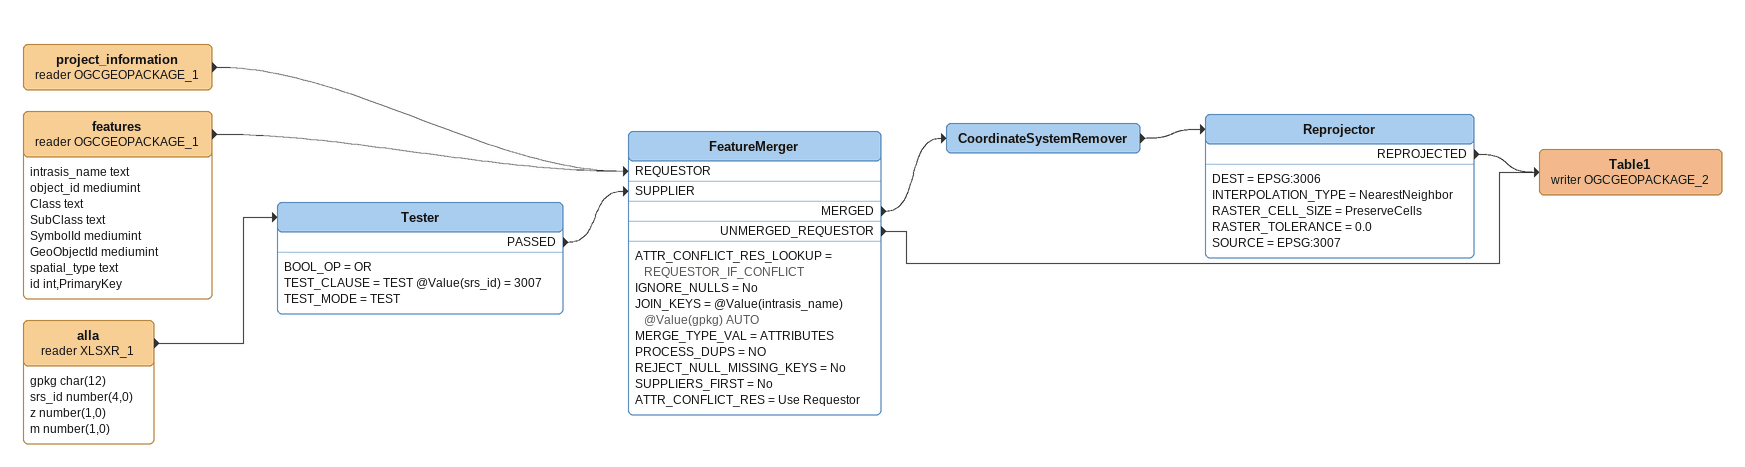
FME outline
project_information (reader OGCGEOPACKAGE_1)
    -> FeatureMerger [REQUESTOR]
alla (reader XLSXR_1)
    attributes: gpkg char(12), srs_id number(4,0), z number(1,0), m number(1,0)
    -> Tester
Tester
    BOOL_OP = OR
    TEST_CLAUSE = TEST @Value(srs_id) = 3007
    TEST_MODE = TEST
    PASSED -> FeatureMerger [SUPPLIER]
features (reader OGCGEOPACKAGE_1)
    attributes: intrasis_name text, object_id mediumint, Class text, SubClass text, SymbolId mediumint, GeoObjectId mediumint, spatial_type text, id int,PrimaryKey
    -> FeatureMerger [REQUESTOR]
FeatureMerger
    ATTR_CONFLICT_RES_LOOKUP = REQUESTOR_IF_CONFLICT
    IGNORE_NULLS = No
    JOIN_KEYS = @Value(intrasis_name) @Value(gpkg) AUTO
    MERGE_TYPE_VAL = ATTRIBUTES
    PROCESS_DUPS = NO
    REJECT_NULL_MISSING_KEYS = No
    SUPPLIERS_FIRST = No
    ATTR_CONFLICT_RES = Use Requestor
    MERGED -> CoordinateSystemRemover
    UNMERGED_REQUESTOR -> Table1 (writer OGCGEOPACKAGE_2)
CoordinateSystemRemover
    -> Reprojector
Reprojector
    DEST = EPSG:3006
    INTERPOLATION_TYPE = NearestNeighbor
    RASTER_CELL_SIZE = PreserveCells
    RASTER_TOLERANCE = 0.0
    SOURCE = EPSG:3007
    REPROJECTED -> Table1 (writer OGCGEOPACKAGE_2)
Table1 (writer OGCGEOPACKAGE_2)
